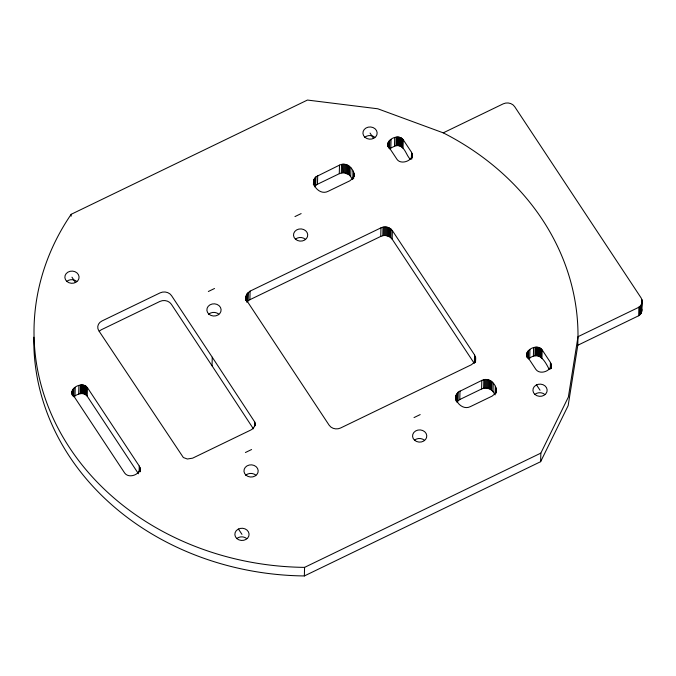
<?xml version="1.0" encoding="UTF-8"?>
<svg xmlns="http://www.w3.org/2000/svg" width="676" height="676" viewBox="0 0 676 676"><rect width="100%" height="100%" fill="white"/><g stroke="black" fill="none" stroke-linecap="round" stroke-linejoin="round"><path stroke-width="1.01" d="M71.124 216.21L71.166 214.309L307.445 100.056L377.791 108.785L443.245 132.851A272.022 233.651 1.4 0 1 577.997 336.69L577.794 345.259L568.153 405.634L540.631 461.691L304.361 575.944A272.022 233.651 1.4 0 1 33.825 337.223M72.002 394.86C70.076 386.959 82.759 381.399 87.441 387.678L139.264 466.077L140.042 468.079L140.016 471.637M72.205 394.412L72.298 390.61M72.45 394.7L72.56 389.942M72.771 395.975L72.932 389.317M73.228 395.401L73.388 388.734M73.938 388.21L73.726 396.778C77.351 393.855 83.968 391.548 87.229 396.246L138.47 473.766M75.028 395.933L75.239 387.365M78.669 394.176L78.872 385.607M80.182 393.652L80.393 385.083M80.985 393.525L81.196 384.957M81.804 393.491L82.016 384.923M82.624 393.542L82.835 384.974M83.435 393.685L83.638 385.117M84.204 393.922L84.416 385.354M84.939 394.243L85.151 385.675M85.624 394.64L85.835 386.072M86.241 395.114L86.444 386.545M87.229 396.246L87.441 387.678M139.129 471.789L139.264 466.077M139.788 471.189L139.881 467.386M139.949 471.882L140.042 468.079M253.382 428.812L212.044 365.8L212.256 357.232L171.527 295.623A8.374 7.191 1.4 0 0 160.111 292.869L101.949 320.99A8.374 7.191 1.4 0 0 98.823 330.775L183.357 457.542L187.345 459.004L192.626 458.167L250.788 430.037C253.762 428.702 255.781 425.212 254.734 421.993L212.256 357.232M245.81 300.161L246.529 294.559L250.103 291.128L380.96 227.846C384.788 225.995 389.925 227.001 392.376 230.6L474.569 354.934L475.6 357.604L475.515 362.336M245.861 300.178L245.954 296.367M246.056 300.212L246.174 295.446M246.394 300.271L246.529 294.559M246.833 301.344L247.019 293.722M246.808 302.29L247.424 301.521L247.636 292.945M247.424 301.521L248.151 300.82L248.362 292.252M248.151 300.82L249.892 299.696L250.103 291.128M254.641 425.804L254.734 421.993M254.877 425.779L254.945 422.923M254.962 425.762L255.013 423.86M313.537 180.914L313.444 184.725L313.757 179.993L315.945 176.799L339.496 165.13C346.712 161.395 354.925 169.169 354.038 176.529M313.647 184.759L313.757 179.993M304.361 575.944L304.572 567.375A272.022 233.651 1.4 0 1 71.166 214.309M313.977 184.818L314.12 179.106M314.416 185.883L314.602 178.27M314.399 186.838L315.008 186.061L315.219 177.492M315.008 186.061L315.734 185.368L315.945 176.799M315.734 185.368L317.475 184.244L317.686 175.675M317.475 184.244L339.284 173.698L339.496 165.13M339.284 173.698L341.312 172.997L341.515 164.429M341.312 172.997L342.386 172.828L342.597 164.26M342.386 172.828L343.476 172.777L343.687 164.209M352.779 179.588L349.382 174.949L344.566 172.853L344.777 164.285M345.639 173.048L345.85 164.479M346.678 173.36L346.889 164.792M347.658 173.783L347.861 165.214M348.562 174.315L348.774 165.747M349.382 174.949L349.593 166.381M350.7 176.453L350.912 167.885M352.796 178.633L352.982 171.02M353.666 178.472L353.81 172.76M353.945 176.546L354.021 173.69M249.892 299.696L380.749 236.414L380.96 227.846M380.749 236.414L382.768 235.721L382.979 227.153M382.768 235.721L383.85 235.552L384.053 226.975M383.85 235.552L384.94 235.501L385.151 226.933M387.889 146.709C386.013 138.918 398.688 133.569 403.251 139.771L411.549 152.32C415.486 159.806 401.257 165.73 397.006 159.35L388.708 146.802L387.948 143.396M388.016 146.515L388.108 142.704M474.358 363.511L392.165 239.169L390.027 237.039L386.03 235.569L386.241 227.001M388.261 146.802L388.379 142.036M388.582 148.078L388.742 141.411M389.046 147.495L389.207 140.828M387.103 235.763L387.314 227.195M389.562 147.926L389.748 140.304M388.142 236.085L388.345 227.516M389.537 148.872L390.846 148.027L391.058 139.459M389.114 236.507L389.325 227.939M390.027 237.039L390.238 228.471M390.846 237.673L391.058 229.096M392.165 239.169L392.376 230.6M390.846 148.027L394.48 146.269L394.691 137.701M394.48 146.269L396.001 145.754L396.204 137.186M396.001 145.754L396.804 145.619L397.015 137.051M396.804 145.619L397.623 145.585L397.834 137.017M410.231 159.215C406.132 155.235 405 146.633 398.443 145.644L398.654 137.067M399.246 145.788L399.457 137.22M400.023 146.024L400.234 137.456M400.758 146.346L400.969 137.769M401.434 146.743L401.645 138.174M402.051 147.216L402.262 138.648M403.04 148.34L403.251 139.771M411.38 158.978L411.549 152.32M411.836 158.987L411.878 157.077M412.073 157.432L412.166 153.621M412.267 157.626L412.318 154.314M455.852 396.195L455.725 399.034L456.072 395.274L458.26 392.072L481.811 380.402C489.416 376.515 497.756 385.126 496.328 392.764M455.954 400.031L456.072 395.274M456.004 400.902L455.776 397.133M456.292 400.099L456.427 394.387M456.917 393.55L456.714 402.119L459.79 399.524L481.599 388.97C486.441 386.528 492.534 389.131 494.57 394.083M457.322 401.341L457.534 392.773M458.049 400.648L458.26 392.072M459.79 399.524L460.001 390.956M474.383 362.556L474.569 354.934M475.253 362.395L475.389 356.683M475.482 362.37L475.6 357.604M481.599 388.97L481.811 380.402M483.619 388.277L483.83 379.709M484.7 388.108L484.903 379.54M485.79 388.058L486.002 379.49M486.881 388.134L487.092 379.566M487.954 388.328L488.165 379.76M488.993 388.641L489.196 380.073M489.965 389.063L490.176 380.495M490.877 389.596L491.089 381.027M491.697 390.229L491.9 381.661M493.015 391.734L493.227 383.165M495.085 394.868L495.297 386.3M496.007 392.798L496.125 388.041M496.235 392.773L496.328 388.962M526.773 356.37C525.328 348.799 537.716 343.822 542.152 349.889L550.441 362.429L551.219 364.432L551.202 367.998M527.01 352.821L526.95 357.519M527.162 356.92L527.28 352.154M527.508 357.241L527.643 351.528M527.922 358.559L528.108 350.945M528.649 350.421L528.438 358.99C538.755 350.607 544.4 359.759 549.132 369.333M529.747 358.145L529.959 349.576M533.381 356.387L533.592 347.819M534.902 355.863L535.105 347.295M535.705 355.737L535.916 347.168M536.524 355.703L536.736 347.134M537.344 355.753L537.555 347.185M538.147 355.906L538.358 347.337M538.924 356.142L539.135 347.565M539.659 356.455L539.87 347.886M540.335 356.86L540.547 348.292M540.952 357.325L541.163 348.757M541.941 358.457L542.152 349.889M540.631 461.691L540.842 453.123L568.364 397.065L577.997 336.69L637.975 307.69C641.642 306.16 643.51 301.259 641.101 297.905L514.639 106.605C512.214 103.005 507.034 101.992 503.223 103.842L443.245 132.851M550.281 369.096L550.441 362.429M550.948 368.496L551.067 363.739M551.126 368.243L551.219 364.432M577.794 345.259L638.685 315.743L638.888 307.174M638.685 315.743L639.504 315.134L639.716 306.566M639.504 315.134L640.231 314.433L640.442 305.865M640.231 314.433L640.848 313.664L641.059 305.087M640.848 313.664L641.338 312.819L641.549 304.251M641.338 312.819L641.904 303.363M641.854 302.502L641.93 299.645M641.693 311.932L642.132 300.566M72.129 391.294L72.898 394.708L124.722 473.107C128.702 478.6 139.222 475.034 140.093 468.781M354.08 174.628L352.94 178.21L349.864 180.805L328.054 191.35C321.708 194.612 314.805 189.103 313.529 182.79M496.395 389.908L495.255 393.491L492.17 396.085L470.361 406.631C464.353 409.715 457.779 404.924 456.047 399.001M526.849 353.514L527.61 356.92L535.907 369.459C539.879 374.96 550.399 371.394 551.27 365.141M641.913 311.019L641.921 309.135M475.591 359.48L474.518 362.125L471.442 364.727L340.586 428.001C336.749 429.851 331.62 428.846 329.17 425.246L246.977 300.913L245.878 297.305M294.956 216.582L301.141 213.591M208.343 291.491L214.52 288.5M245.422 452.514L251.599 449.523M414.016 417.582L420.193 414.591M304.572 567.375L540.842 453.123M397.623 145.585L398.443 145.644M343.476 172.777L344.566 172.853M384.94 235.501L386.03 235.569M370.042 133.071L373.566 138.403M536.516 384.897L540.039 390.229M212.044 365.8L171.315 304.192A8.374 7.191 1.4 0 0 159.899 301.437L101.738 329.558A8.374 7.191 1.4 0 0 99.271 331.384M71.969 277.202L75.501 282.534M238.442 529.029L241.966 534.361M534.826 394.421A7.115 6.109 1.4 0 1 544.881 394.53M66.763 281.393A7.115 6.109 1.4 0 1 76.819 281.503M364.829 137.262A7.115 6.109 1.4 0 1 374.884 137.372M236.761 538.552A7.115 6.109 1.4 0 1 246.816 538.662M414.456 440.211A7.115 6.109 1.4 0 1 424.52 440.321M245.861 475.135A7.115 6.109 1.4 0 1 255.925 475.245M208.783 314.112A7.115 6.109 1.4 0 1 218.847 314.222M295.404 239.211A7.115 6.109 1.4 0 1 305.459 239.321M534.978 394.497A7.115 6.109 1.4 0 0 546.901 391.886A7.115 6.109 1.4 0 0 538.231 384.306A7.115 6.109 1.4 0 0 534.978 394.497M364.981 137.338A7.115 6.109 1.4 0 0 376.904 134.727A7.115 6.109 1.4 0 0 368.234 127.147A7.115 6.109 1.4 0 0 364.981 137.338M66.916 281.469A7.115 6.109 1.4 0 0 78.83 278.858A7.115 6.109 1.4 0 0 70.169 271.279A7.115 6.109 1.4 0 0 66.916 281.469M236.913 538.628A7.115 6.109 1.4 0 0 248.827 536.017A7.115 6.109 1.4 0 0 240.166 528.438A7.115 6.109 1.4 0 0 236.913 538.628M414.616 440.279A7.115 6.109 1.4 0 0 426.531 437.668A7.115 6.109 1.4 0 0 417.869 430.088A7.115 6.109 1.4 0 0 414.616 440.279M246.022 475.211A7.115 6.109 1.4 0 0 257.936 472.6A7.115 6.109 1.4 0 0 249.275 465.02A7.115 6.109 1.4 0 0 246.022 475.211M295.556 239.279A7.115 6.109 1.4 0 0 307.479 236.676A7.115 6.109 1.4 0 0 298.809 229.096A7.115 6.109 1.4 0 0 295.556 239.279M208.935 314.188A7.115 6.109 1.4 0 0 220.858 311.577A7.115 6.109 1.4 0 0 212.188 303.997A7.115 6.109 1.4 0 0 208.935 314.188"/></g></svg>
